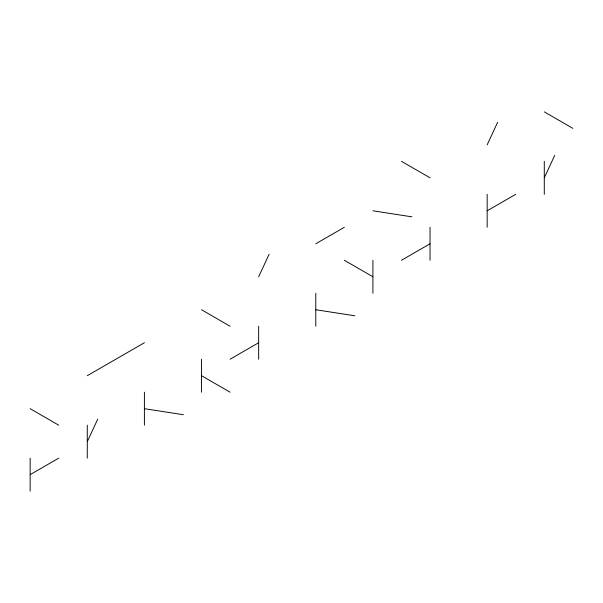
<?xml version="1.0" encoding="UTF-8"?>
<svg xmlns="http://www.w3.org/2000/svg" width="603" height="603" viewBox="0 0 603 603"><rect width="100%" height="100%" fill="white"/><g stroke="black" fill="none" stroke-linecap="round" stroke-linejoin="round"><path stroke-width="0.9" d="M87.277 441.675L97.731 419.145M258.657 276.762L269.111 254.24M487.164 144.841L497.618 122.311M544.29 177.817L554.745 155.295M87.277 375.707L144.403 342.73M315.784 243.785L344.343 227.293M30.15 474.651L58.71 458.159M230.09 359.215L258.657 342.73M401.47 260.27L430.037 243.785M487.164 210.801L515.723 194.309M372.91 210.801L411.924 216.839M315.784 309.746L354.798 315.784M144.403 408.691L183.418 414.728M544.29 111.857L572.85 128.349M401.47 161.325L430.037 177.817M344.343 260.27L372.91 276.762M201.53 309.746L230.09 326.238M201.53 375.707L230.09 392.199M30.15 408.691L58.71 425.183M544.29 161.325L544.29 194.309M487.164 194.309L487.164 227.293M430.037 227.293L430.037 260.27M372.91 260.27L372.91 293.254M315.784 293.254L315.784 326.238M258.657 326.238L258.657 359.215M201.53 359.215L201.53 392.199M144.403 392.199L144.403 425.183M87.277 425.183L87.277 458.159M30.15 458.159L30.15 491.144"/></g></svg>
